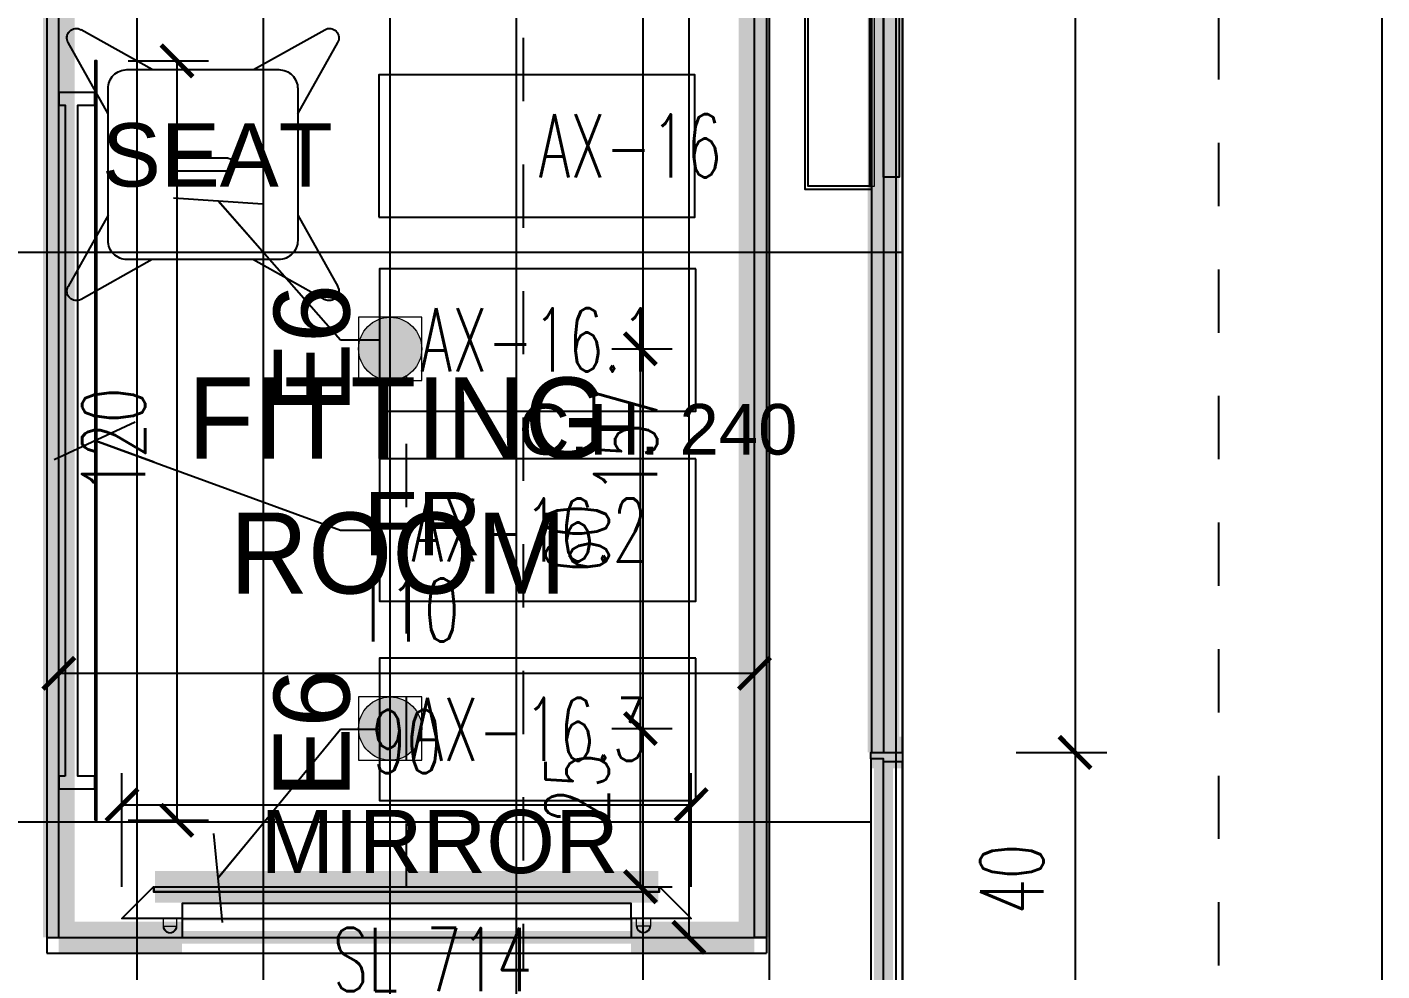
# Model space of a CAD drawing. Extents: x 214 to 401, y 14 to 126.
# Drawn here: x 317.885 to 320.027, y 83.386 to 84.877 of the extents above; entities that cross this region are included whole.
import ezdxf

# ---------------------------------------------------------------- set-up
doc = ezdxf.new("R2010")
doc.units = 0
doc.header["$LTSCALE"] = 0.25
doc.header["$MEASUREMENT"] = 0
for name, pattern in [('CONTINOUS', [0]), ('DASHDOT2', [0.5, 0.25, -0.125, 0, -0.125]), ('DOT2', [0.125, 0, -0.125]), ('PHANTOM2', [1.25, 0.625, -0.125, 0.125, -0.125, 0.125, -0.125]), ('TRATTEGGIATA', [0.75, 0.5, -0.25])]:
    doc.linetypes.add(name, pattern=pattern)
doc.layers.get('0').update_dxf_attribs({"linetype": 'CONTINUOUS'})
doc.layers.get('DEFPOINTS').update_dxf_attribs({"linetype": 'CONTINUOUS'})
for name, color, linetype in [('ax-arredo piani', 2, 'CONTINUOUS'), ('ax-arredo piani rossi', 1, 'CONTINUOUS'), ('ax-arredo sez', 6, 'CONTINUOUS'), ('AX-QUOTE', 2, 'CONTINUOUS'), ('AXlogo', 6, 'CONTINUOUS'), ('floor-tiles', 11, 'CONTINUOUS'), ('MERCHANDISING', 11, 'CONTINUOUS'), ('Pareti02', 3, 'CONTINUOUS'), ('RIFERIMENTI', 11, 'CONTINUOUS'), ('sezioni 02', 3, 'CONTINUOUS'), ('TESTI', 3, 'CONTINUOUS'), ('Urban', 6, 'CONTINUOUS')]:
    doc.layers.add(name, color=color, linetype=linetype)
for name, color, linetype, lineweight, true_color in [('Col-ALU-pia', 7, 'CONTINUOUS', 40, 0x8080fe), ('col-ALUrigatino-pia', 7, 'TRATTEGGIATA', 40, 0x8080fe), ('Col-mirror-pia', 7, 'CONTINUOUS', 40, 0x8ae2ff), ('Col-rosso-pia', 7, 'CONTINUOUS', 40, 0xb24e1f), ('LD_base', 7, 'CONTINUOUS', 5, 0x646464), ('LD_light', 7, 'CONTINUOUS', 5, 0xf00000)]:
    doc.layers.add(name, color=color, linetype=linetype, lineweight=lineweight, true_color=true_color)
for name, color, linetype, true_color in [('Col-neutro-pia', 7, 'TRATTEGGIATA', 0xb24e1f), ('Col-urban-pia', 7, 'CONTINOUS', 0x878787), ('LD_axis', 7, 'DASHDOT2', 0x962eff), ('Sections', 92, 'CONTINUOUS', 0x00bd00)]:
    doc.layers.add(name, color=color, linetype=linetype, true_color=true_color)
doc.layers.add('LD_quote', color=255, linetype='CONTINUOUS', lineweight=9)
doc.layers.add('LD_text', color=255, linetype='CONTINUOUS', lineweight=9)
doc.layers.add('quadro modello', color=7, linetype='CONTINUOUS', true_color=0xff531a, plot=False)
doc.layers.add('R-BORDER', color=7, linetype='PHANTOM2', true_color=0xdb0000, plot=False)
doc.styles.add('cart-inver', font='Arial.ttf')
doc.styles.add('HZDX', font='')
doc.styles.add('SIMPLEX', font='SIMPLEX.SHX', dxfattribs={"width": 0.65})
doc.styles.get("Standard").update_dxf_attribs({"font": 'Arial.ttf'})
doc.styles.get('HZDX').set_extended_font_data('DicotMedium')
doc.dimstyles.new('METRI', dxfattribs={"dimtxt": 0.2, "dimasz": 0.1, "dimexe": 0.1, "dimexo": 0.0625, "dimgap": 0.09, "dimtad": 1, "dimzin": 0, "dimdsep": 46, "dimtxsty": 'SIMPLEX', "dimblk": 'LINEET2S', "dimcen": 0.09, "dimdle": 0.1, "dimclrt": 3, "dimadec": 0, "dimazin": 0, "dimtfac": 1, "dimtix": 1, "dimtmove": 2, "dimatfit": 3, "dimldrblk": 'LINEET2S', "dimfxl": 1, "dimtolj": 1, "dimarcsym": 0})

# ---------------------------------------------------------------- blocks, each defined once
blk = doc.blocks.new('stool')
at = {"layer": 'ax-arredo piani'}
blk.add_lwpolyline([(-0.1203, -0.1493), (0.1197, -0.1493, 0.414214), (0.1497, -0.1193), (0.1497, 0.1207, 0.414214), (0.1197, 0.1507), (-0.1203, 0.1507, 0.414214), (-0.1503, 0.1207), (-0.1503, -0.1193, 0.414214)], format="xyb", close=True, dxfattribs=at)
at = {"layer": 'ax-arredo piani rossi'}
for p, q in [((-0.1503, 0.0807), (-0.2134, 0.1933)), ((-0.0803, 0.1507), (-0.193, 0.2138)), ((0.0797, 0.1507), (0.1924, 0.2138)), ((0.1497, 0.0807), (0.2128, 0.1933)), ((-0.0403, 0.0107), (0.0397, 0.0107)), ((0.0397, -0.0093), (-0.0403, -0.0093)), ((-0.1503, -0.0793), (-0.2134, -0.192)), ((0.1497, -0.0793), (0.2128, -0.192)), ((-0.0803, -0.1493), (-0.193, -0.2124)), ((0.0797, -0.1493), (0.1924, -0.2124))]:
    blk.add_line(p, q, dxfattribs=at)
for centre, radius, start, end in [((-0.2003, 0.2007), 0.015, 60.7543, 209.2457), ((0.1997, 0.2007), 0.015, 330.7543, 119.2457), ((-0.0403, 0.0007), 0.01, 90, 270), ((0.0397, 0.0007), 0.01, 270, 90), ((-0.2003, -0.1993), 0.015, 150.7543, 299.2457), ((0.1997, -0.1993), 0.015, 240.7543, 29.2457)]:
    blk.add_arc(centre, radius, start, end, dxfattribs=at)
blk = doc.blocks.new('_ArchTick')
at = {"color": 0, "linetype": 'ByBlock', "const_width": 0.15}
blk.add_lwpolyline([(-0.5, -0.5), (0.5, 0.5)], dxfattribs=at)
blk = doc.blocks.new('*D263')
at = {"layer": 'AX-QUOTE', "color": 0, "lineweight": -2, "transparency": 16777216}
for p, q in [((319.4482, 88.1103), (319.5916, 88.1103)), ((319.5416, 88.1103), (319.5416, 83.7309)), ((319.4482, 83.7309), (319.5916, 83.7309))]:
    blk.add_line(p, q, dxfattribs=at)
at = {"layer": 'DEFPOINTS', "color": 0, "transparency": 16777216}
for p in [(319.3982, 88.1103), (319.3982, 83.7309), (319.5416, 83.7309)]:
    blk.add_point(p, dxfattribs=at)
at = {"layer": 'AX-QUOTE', "color": 0, "lineweight": -2, "transparency": 16777216, "xscale": 0.05, "yscale": 0.05, "zscale": 0.05}
for p, rotation in [((319.5416, 88.1103), 90), ((319.5416, 83.7309), 270)]:
    blk.add_blockref('_ArchTick', p, dxfattribs=dict(at, rotation=rotation))
at = {"layer": 'AX-QUOTE', "color": 3, "transparency": 16777216, "insert": (319.6514, 85.9206), "char_height": 0.1, "attachment_point": 5, "rotation": 90, "style": 'SIMPLEX'}
blk.add_mtext('\\A1;438', dxfattribs=at)
blk = doc.blocks.new('*D264')
at = {"layer": 'AX-QUOTE', "color": 0, "lineweight": -2, "transparency": 16777216}
for p, q in [((319.4482, 83.7309), (319.5916, 83.7309)), ((319.5416, 83.7309), (319.5416, 83.3309)), ((319.4482, 83.3309), (319.5916, 83.3309))]:
    blk.add_line(p, q, dxfattribs=at)
at = {"layer": 'DEFPOINTS', "color": 0, "transparency": 16777216}
for p in [(319.3982, 83.7309), (319.3982, 83.3309), (319.5416, 83.3309)]:
    blk.add_point(p, dxfattribs=at)
at = {"layer": 'AX-QUOTE', "color": 0, "lineweight": -2, "transparency": 16777216, "xscale": 0.05, "yscale": 0.05, "zscale": 0.05}
for p, rotation in [((319.5416, 83.7309), 90), ((319.5416, 83.3309), 270)]:
    blk.add_blockref('_ArchTick', p, dxfattribs=dict(at, rotation=rotation))
at = {"layer": 'AX-QUOTE', "color": 3, "transparency": 16777216, "insert": (319.4416, 83.5309), "char_height": 0.1, "attachment_point": 5, "rotation": 90, "style": 'SIMPLEX'}
blk.add_mtext('\\A1;40', dxfattribs=at)
blk = doc.blocks.new('*D317')
at = {"layer": 'AX-QUOTE', "color": 0, "lineweight": -2, "transparency": 16777216}
for p, q in [((318.7449, 85.0087), (318.9809, 85.0087)), ((318.9309, 85.0087), (318.9309, 83.4387)), ((318.7449, 83.4387), (318.9809, 83.4387))]:
    blk.add_line(p, q, dxfattribs=at)
at = {"layer": 'DEFPOINTS', "color": 0, "transparency": 16777216}
for p in [(318.6949, 85.0087), (318.6949, 83.4387), (318.9309, 83.4387)]:
    blk.add_point(p, dxfattribs=at)
at = {"layer": 'AX-QUOTE', "color": 0, "lineweight": -2, "transparency": 16777216, "xscale": 0.05, "yscale": 0.05, "zscale": 0.05}
for p, rotation in [((318.9309, 85.0087), 90), ((318.9309, 83.4387), 270)]:
    blk.add_blockref('_ArchTick', p, dxfattribs=dict(at, rotation=rotation))
at = {"layer": 'AX-QUOTE', "color": 3, "transparency": 16777216, "insert": (318.8309, 84.2237), "char_height": 0.1, "attachment_point": 5, "rotation": 90, "style": 'SIMPLEX'}
blk.add_mtext('\\A1;157', dxfattribs=at)
blk = doc.blocks.new('*D318')
at = {"layer": 'AX-QUOTE', "color": 0, "lineweight": -2, "transparency": 16777216}
for p, q in [((317.9347, 83.6515), (317.9347, 83.906)), ((319.0347, 83.6515), (319.0347, 83.906)), ((317.9347, 83.856), (319.0347, 83.856))]:
    blk.add_line(p, q, dxfattribs=at)
at = {"layer": 'DEFPOINTS', "color": 0, "transparency": 16777216}
for p in [(319.0347, 83.856), (317.9347, 83.6015), (319.0347, 83.6015)]:
    blk.add_point(p, dxfattribs=at)
at = {"layer": 'AX-QUOTE', "color": 0, "lineweight": -2, "transparency": 16777216, "xscale": 0.05, "yscale": 0.05, "zscale": 0.05, "rotation": 180}
blk.add_blockref('_ArchTick', (317.9347, 83.856), dxfattribs=at)
at = {"layer": 'AX-QUOTE', "color": 0, "lineweight": -2, "transparency": 16777216, "xscale": 0.05, "yscale": 0.05, "zscale": 0.05}
blk.add_blockref('_ArchTick', (319.0347, 83.856), dxfattribs=at)
at = {"layer": 'AX-QUOTE', "color": 3, "transparency": 16777216, "insert": (318.4847, 83.956), "char_height": 0.1, "attachment_point": 5, "style": 'SIMPLEX'}
blk.add_mtext('\\A1;110', dxfattribs=at)
blk = doc.blocks.new('*D328')
at = {"layer": 'AX-QUOTE', "color": 0, "lineweight": -2, "transparency": 16777216}
for p, q in [((318.0447, 84.8237), (318.1715, 84.8237)), ((318.1215, 84.8237), (318.1215, 83.6237)), ((318.0447, 83.6237), (318.1715, 83.6237))]:
    blk.add_line(p, q, dxfattribs=at)
at = {"layer": 'DEFPOINTS', "color": 0, "transparency": 16777216}
for p in [(317.9947, 84.8237), (317.9947, 83.6237), (318.1215, 83.6237)]:
    blk.add_point(p, dxfattribs=at)
at = {"layer": 'AX-QUOTE', "color": 0, "lineweight": -2, "transparency": 16777216, "xscale": 0.05, "yscale": 0.05, "zscale": 0.05}
for p, rotation in [((318.1215, 84.8237), 90), ((318.1215, 83.6237), 270)]:
    blk.add_blockref('_ArchTick', p, dxfattribs=dict(at, rotation=rotation))
at = {"layer": 'AX-QUOTE', "color": 3, "transparency": 16777216, "insert": (318.0215, 84.2237), "char_height": 0.1, "attachment_point": 5, "rotation": 90, "style": 'SIMPLEX'}
blk.add_mtext('\\A1;120', dxfattribs=at)
blk = doc.blocks.new('*D329')
at = {"layer": 'AX-QUOTE', "color": 0, "lineweight": -2, "transparency": 16777216}
for p, q in [((318.0347, 83.5187), (318.0347, 83.6983)), ((318.9347, 83.5187), (318.9347, 83.6983)), ((318.0347, 83.6483), (318.9347, 83.6483))]:
    blk.add_line(p, q, dxfattribs=at)
at = {"layer": 'DEFPOINTS', "color": 0, "transparency": 16777216}
for p in [(318.9347, 83.6483), (318.0347, 83.4687), (318.9347, 83.4687)]:
    blk.add_point(p, dxfattribs=at)
at = {"layer": 'AX-QUOTE', "color": 0, "lineweight": -2, "transparency": 16777216, "xscale": 0.05, "yscale": 0.05, "zscale": 0.05, "rotation": 180}
blk.add_blockref('_ArchTick', (318.0347, 83.6483), dxfattribs=at)
at = {"layer": 'AX-QUOTE', "color": 0, "lineweight": -2, "transparency": 16777216, "xscale": 0.05, "yscale": 0.05, "zscale": 0.05}
blk.add_blockref('_ArchTick', (318.9347, 83.6483), dxfattribs=at)
at = {"layer": 'AX-QUOTE', "color": 3, "transparency": 16777216, "insert": (318.4847, 83.7483), "char_height": 0.1, "attachment_point": 5, "style": 'SIMPLEX'}
blk.add_mtext('\\A1;90', dxfattribs=at)
blk = doc.blocks.new('sp')
at = {"layer": 'LD_light'}
h = blk.add_hatch(color=256, dxfattribs=at)
h.dxf.hatch_style = 1
h.paths.add_polyline_path([(-6562.86, 2775.33, 1), (-6552.86, 2775.33, 1)])
blk.add_lwpolyline([(-6562.86, 2770.33), (-6552.86, 2770.33), (-6552.86, 2780.33), (-6562.86, 2780.33)], close=True, dxfattribs=at)
blk.add_circle((-6557.86, 2775.33), 5, dxfattribs=at)
blk = doc.blocks.new('*D381')
at = {"layer": 'DEFPOINTS', "color": 0, "transparency": 16777216}
for p in [(318.7804, 83.7687, 0), (318.8544, 83.7687), (318.7804, 83.5187, 0)]:
    blk.add_point(p, dxfattribs=at)
at = {"layer": 'LD_quote', "color": 0, "lineweight": -2, "transparency": 16777216}
for p, q in [((318.8304, 83.7687), (318.9044, 83.7687)), ((318.8544, 83.5187), (318.8544, 83.7687)), ((318.8304, 83.5187), (318.9044, 83.5187))]:
    blk.add_line(p, q, dxfattribs=at)
at = {"layer": 'LD_quote', "color": 0, "lineweight": -2, "transparency": 16777216, "xscale": 0.05, "yscale": 0.05, "zscale": 0.05}
for p, rotation in [((318.8544, 83.7687), 90), ((318.8544, 83.5187), 270)]:
    blk.add_blockref('_ArchTick', p, dxfattribs=dict(at, rotation=rotation))
at = {"layer": 'LD_quote', "color": 3, "transparency": 16777216, "insert": (318.7544, 83.6745), "char_height": 0.1, "attachment_point": 5, "rotation": 90, "style": 'SIMPLEX'}
blk.add_mtext('\\A1;{\\C256;25}', dxfattribs=at)
blk = doc.blocks.new('LINEET2S')
at = {"color": 5}
blk.add_line((0.5, 0.5), (-0.5, -0.5), dxfattribs=at)
blk.add_line((-1, 0), (0, 0))
blk = doc.blocks.new('*D382')
at = {"layer": 'DEFPOINTS', "color": 0, "transparency": 16777216}
for p in [(318.7592, 84.3687), (318.8544, 84.3687), (318.7592, 83.7687)]:
    blk.add_point(p, dxfattribs=at)
at = {"layer": 'LD_quote', "color": 0, "lineweight": -2, "transparency": 16777216}
for p, q in [((318.8092, 84.3687), (318.9044, 84.3687)), ((318.8544, 83.7687), (318.8544, 84.3687)), ((318.8092, 83.7687), (318.9044, 83.7687))]:
    blk.add_line(p, q, dxfattribs=at)
at = {"layer": 'LD_quote', "color": 0, "lineweight": -2, "transparency": 16777216, "xscale": 0.05, "yscale": 0.05, "zscale": 0.05}
for p, rotation in [((318.8544, 84.3687), 90), ((318.8544, 83.7687), 270)]:
    blk.add_blockref('_ArchTick', p, dxfattribs=dict(at, rotation=rotation))
at = {"layer": 'LD_quote', "color": 3, "transparency": 16777216, "insert": (318.7544, 84.0687), "char_height": 0.1, "attachment_point": 5, "rotation": 90, "style": 'SIMPLEX'}
blk.add_mtext('\\A1;60', dxfattribs=at)
blk = doc.blocks.new('ioo')
at = {"layer": 'LD_light', "elevation": 0}
blk.add_lwpolyline([(-3044.5, 2505.5), (-3066.5, 2505.5), (-3066.5, 2493.5), (-3044.5, 2493.5)], close=True, dxfattribs=at)
at = {"layer": 'LD_light', "ltscale": 0.1}
for radius in [11, 10]:
    blk.add_arc((-3055.5, 2505.5, 0), radius, 359.7956, 180.2044, dxfattribs=at)
blk = doc.blocks.new('DALIAN ASOM LIGHT')
at = {"layer": 'LD_base'}
for p, q in [((5.9132, 15.8398), (5.9132, 11.4904)), ((5.8942, 15.8208), (5.8942, 11.4904)), ((4.7572, 12.5694), (4.6445, 12.6324)), ((4.9172, 12.5694), (5.0298, 12.6324)), ((4.6872, 12.4994), (4.6241, 12.612)), ((4.9872, 12.4994), (5.0503, 12.612)), ((4.8772, 12.4294), (4.7972, 12.4294)), ((4.7972, 12.4094), (4.8772, 12.4094)), ((4.6872, 12.3394), (4.6241, 12.2267)), ((4.9872, 12.3394), (5.0503, 12.2267)), ((4.7572, 12.2694), (4.6445, 12.2063)), ((4.9172, 12.2694), (5.0298, 12.2063)), ((5.9432, 11.1044), (5.9432, 11.4764)), ((4.8042, 11.2282), (5.5142, 11.2282)), ((4.8042, 11.2282), (4.8042, 11.1982)), ((5.5142, 11.2282), (5.5142, 11.1982)), ((4.5902, 11.1982), (5.7282, 11.1982)), ((4.5902, 11.1982), (4.5902, 11.1732)), ((5.7282, 11.1982), (5.7282, 11.1732)), ((4.5902, 11.1732), (5.7282, 11.1732))]:
    blk.add_line(p, q, dxfattribs=at)
for points in [[(5.9432, 11.4904), (5.9432, 15.8698)], [(5.8932, 11.4804), (5.8932, 11.4904), (5.9432, 11.4904), (5.9432, 11.4754), (5.9132, 11.4754), (5.9132, 11.4804), (5.8932, 11.4804)], [(5.5592, 11.2782), (5.6092, 11.2282), (5.5142, 11.2282), (5.5142, 11.2516), (4.8042, 11.2516), (4.8042, 11.2282), (4.7092, 11.2282), (4.7592, 11.2782), (4.7592, 11.2702), (5.5592, 11.2702), (5.5592, 11.2782)]]:
    blk.add_lwpolyline(points, dxfattribs=at)
at = {"layer": 'LD_base', "elevation": 0}
for points in [[(5.8942, 12.3801), (5.7892, 12.3801), (5.7892, 14.9473), (5.8942, 14.9473)], [(5.8942, 12.3851), (5.7942, 12.3851), (5.7942, 14.9423), (5.8942, 14.9423)]]:
    blk.add_lwpolyline(points, dxfattribs=at)
blk.add_lwpolyline([(5.8912, 14.9423), (5.8912, 12.3851), (5.8942, 12.3851), (5.8942, 14.9423)], close=True, dxfattribs=at)
at = {"layer": 'LD_base'}
for points in [[(5.9382, 14.9308), (5.9382, 12.3993), (5.9132, 12.3993), (5.9132, 14.9308)], [(4.5902, 11.1982), (4.6092, 11.1982), (4.6092, 12.7682), (4.5902, 12.7682)], [(5.7282, 11.1982), (5.7092, 11.1982), (5.7092, 12.7872), (5.7282, 12.7872)], [(4.6662, 11.3832), (4.6692, 11.3832), (4.6692, 12.5832), (4.6662, 12.5832)], [(4.6192, 11.4532), (4.6092, 11.4532), (4.6092, 11.4332), (4.6662, 11.4332), (4.6662, 11.4532), (4.6392, 11.4532), (4.6392, 12.5132), (4.6662, 12.5132), (4.6662, 12.5332), (4.6092, 12.5332), (4.6092, 12.5132), (4.6192, 12.5132)], [(5.9132, 11.1004), (5.9132, 11.4804), (5.8932, 11.4804), (5.8932, 11.1004)], [(5.5582, 11.2772), (5.5582, 11.2712), (5.5572, 11.2702), (4.7612, 11.2702), (4.7602, 11.2712), (4.7602, 11.2772), (4.7612, 11.2782), (5.5572, 11.2782)]]:
    blk.add_lwpolyline(points, close=True, dxfattribs=at)
blk.add_lwpolyline([(4.7172, 12.5694), (4.9572, 12.5694, -0.414214), (4.9872, 12.5394), (4.9872, 12.2994, -0.414214), (4.9572, 12.2694), (4.7172, 12.2694, -0.414214), (4.6872, 12.2994), (4.6872, 12.5394, -0.414214)], format="xyb", close=True, dxfattribs=at)
for centre, radius, start, end in [((4.6372, 12.6194), 0.015, 60.7543, 209.2457), ((5.0372, 12.6194), 0.015, 330.7543, 119.2457), ((4.7972, 12.4194), 0.01, 90, 270), ((4.8772, 12.4194), 0.01, 270, 90), ((4.6372, 12.2194), 0.015, 150.7543, 299.2457), ((5.0372, 12.2194), 0.015, 240.7543, 29.2457)]:
    blk.add_arc(centre, radius, start, end, dxfattribs=at)

msp = doc.modelspace()

# ---------------------------------------------------------------- hatches: boundary and pattern name
at = {"layer": 'LD_light', "linetype": 'Continuous'}
h = msp.add_hatch(color=256, dxfattribs=at)
h.dxf.hatch_style = 1
h.paths.add_polyline_path([(318.1283, 83.46993), (318.12829, 83.46493), (318.84206, 83.46493), (318.84206, 83.46993)])

# ---------------------------------------------------------------- linework, layer by layer
at = {"layer": 'ax-arredo piani'}
for points in [[(317.99165, 83.62368), (317.99465, 83.62368), (317.99465, 84.82368), (317.99165, 84.82368)], [(317.94465, 83.69368), (317.93465, 83.69368), (317.93465, 83.67368), (317.99165, 83.67368), (317.99165, 83.69368), (317.96465, 83.69368), (317.96465, 84.75368), (317.99165, 84.75368), (317.99165, 84.77368), (317.93465, 84.77368), (317.93465, 84.75368), (317.94465, 84.75368)]]:
    msp.add_lwpolyline(points, close=True, dxfattribs=at)
at = {"layer": 'ax-arredo piani rossi'}
msp.add_line((319.26865, 83.34488), (319.26865, 83.71688), dxfattribs=at)
msp.add_lwpolyline([(319.26865, 83.73088), (319.26865, 88.11028)], dxfattribs=at)
at = {"layer": 'ax-arredo sez'}
for p, q in [((318.12965, 83.46868), (318.83965, 83.46868)), ((318.12965, 83.46868), (318.12965, 83.43868)), ((318.83965, 83.46868), (318.83965, 83.43868))]:
    msp.add_line(p, q, dxfattribs=at)
at = {"layer": 'ax-arredo sez', "elevation": 0}
for points in [[(319.21965, 84.62064), (319.11465, 84.62064), (319.11465, 87.18785), (319.21965, 87.18785)], [(319.21965, 84.62564), (319.11965, 84.62564), (319.11965, 87.18285), (319.21965, 87.18285)]]:
    msp.add_lwpolyline(points, dxfattribs=at)
at = {"layer": 'ax-arredo sez'}
msp.add_lwpolyline([(318.88465, 83.51868), (318.93465, 83.46868), (318.83965, 83.46868), (318.83965, 83.49211), (318.12965, 83.49211), (318.12965, 83.46868), (318.03465, 83.46868), (318.08465, 83.51868), (318.08465, 83.51068), (318.88465, 83.51068), (318.88465, 83.51868)], dxfattribs=at)
msp.add_lwpolyline([(318.88365, 83.51768), (318.88365, 83.51168), (318.88265, 83.51068), (318.08665, 83.51068), (318.08565, 83.51168), (318.08565, 83.51768), (318.08665, 83.51868), (318.88265, 83.51868)], close=True, dxfattribs=at)
at = {"layer": 'AXlogo', "color": 1}
msp.add_lwpolyline([(319.26365, 87.17134), (319.26365, 84.63982), (319.23865, 84.63982), (319.23865, 87.17134)], close=True, dxfattribs=at)
at = {"layer": 'Col-ALU-pia', "const_width": 0.05}
msp.add_lwpolyline([(319.26865, 83.73088), (319.21965, 83.73088)], dxfattribs=at)
at = {"layer": 'col-ALUrigatino-pia', "const_width": 0.03}
msp.add_lwpolyline([(319.23865, 83.72088), (319.23865, 83.34088)], dxfattribs=at)
at = {"layer": 'Col-mirror-pia', "const_width": 0.05}
msp.add_lwpolyline([(318.08665, 83.51868), (318.88265, 83.51868)], dxfattribs=at)
at = {"layer": 'Col-neutro-pia', "const_width": 0.02}
msp.add_lwpolyline([(318.12965, 83.43868), (318.83965, 83.43868)], dxfattribs=at)
at = {"layer": 'Col-rosso-pia', "const_width": 0.05}
for points in [[(317.93465, 83.43868), (318.12965, 83.43868)], [(318.83965, 83.43868), (319.03465, 83.43868)]]:
    msp.add_lwpolyline(points, dxfattribs=at)
at = {"layer": 'Col-urban-pia', "const_width": 0.05}
for points in [[(319.23865, 83.73089), (319.23865, 85.29305)], [(317.93465, 83.43868), (317.93465, 85.00868), (318.22865, 85.00868)], [(319.03465, 85.00568), (319.03465, 83.43868)]]:
    msp.add_lwpolyline(points, dxfattribs=at)
at = {"layer": 'floor-tiles'}
for p, q in [((318.05865, 77.32088), (318.05865, 88.12088)), ((318.25865, 77.32088), (318.25865, 88.12088)), ((318.45865, 77.38855), (318.45865, 88.12088)), ((318.65865, 77.58913), (318.65865, 88.12088)), ((318.85865, 77.7897), (318.85865, 88.12088)), ((319.05865, 77.99028), (319.05865, 88.12088)), ((319.25865, 83.33088), (319.25865, 88.12088)), ((319.26865, 84.52088), (307.01865, 84.52088)), ((319.21865, 83.62088), (307.01865, 83.62088))]:
    msp.add_line(p, q, dxfattribs=at)
msp.add_lwpolyline([(312.65865, 88.12088), (312.65865, 88.07088), (314.47865, 88.07088), (314.47866, 88.12088), (319.25805, 88.12088), (319.26865, 88.11028), (319.26865, 83.33088)], dxfattribs=at)
at = {"layer": 'LD_axis'}
msp.add_line((318.48465, 83.51868), (318.48465, 84.32668), dxfattribs=at)
at = {"layer": 'LD_light'}
msp.add_lwpolyline([(319.21965, 85.93364), (319.21965, 84.62564), (319.22465, 84.62564), (319.22465, 85.93364)], close=True, dxfattribs=at)
at = {"layer": 'Pareti02'}
for p, q in [((317.91565, 83.43868), (319.05365, 83.43868)), ((317.91565, 83.43868), (317.91565, 83.41368)), ((319.05365, 83.43868), (319.05365, 83.41368)), ((317.91565, 83.41368), (319.05365, 83.41368))]:
    msp.add_line(p, q, dxfattribs=at)
at = {"layer": 'quadro modello'}
msp.add_lwpolyline([(305.85095, 89.94409), (320.02666, 89.94409), (320.02666, 71.56662), (305.85095, 71.56662)], close=True, dxfattribs=at)
at = {"layer": 'R-BORDER'}
msp.add_lwpolyline([(306.96865, 74.42065), (306.96865, 88.12088), (319.26865, 88.12088), (319.26865, 78.20088), (313.32541, 72.24052, 0.0711546), (306.96865, 74.42065, 0.9122584)], format="xyb", dxfattribs=at)
at = {"layer": 'RIFERIMENTI'}
for points in [[(318.44059, 84.57681), (318.94059, 84.57681), (318.94059, 84.80181), (318.44059, 84.80181)], [(318.94191, 84.49533), (318.44191, 84.49533), (318.44191, 84.27033), (318.94191, 84.27033)], [(318.94191, 84.1949), (318.44191, 84.1949), (318.44191, 83.9699), (318.94191, 83.9699)], [(318.94191, 83.87997), (318.44191, 83.87997), (318.44191, 83.65497), (318.94191, 83.65497)]]:
    msp.add_lwpolyline(points, close=True, dxfattribs=at)
at = {"layer": 'Sections', "linetype": 'DOT2'}
for points in [[(313.81802, 72.02642), (319.76865, 77.9942), (319.76865, 88.12088)], [(318.66881, 88.06004), (318.66881, 83.38569), (318.66881, 83.38569)]]:
    msp.add_lwpolyline(points, dxfattribs=at)
at = {"layer": 'sezioni 02'}
msp.add_lwpolyline([(319.21865, 83.72088), (319.21865, 83.73088), (319.26865, 83.73088), (319.26865, 83.71588), (319.23865, 83.71588), (319.23865, 83.72088), (319.21865, 83.72088)], dxfattribs=at)
msp.add_lwpolyline([(319.23865, 83.34088), (319.23865, 83.72088), (319.21865, 83.72088), (319.21865, 83.34088)], close=True, dxfattribs=at)
at = {"layer": 'Urban'}
for p, q in [((319.23865, 88.08028), (319.23865, 83.73089)), ((319.21965, 88.06128), (319.21965, 83.73089))]:
    msp.add_line(p, q, dxfattribs=at)
at = {"layer": 'Urban', "elevation": 0}
msp.add_lwpolyline([(319.21665, 87.18285), (319.21665, 84.62564), (319.21965, 84.62564), (319.21965, 87.18285)], close=True, dxfattribs=at)
at = {"layer": 'Urban'}
for points in [[(319.05365, 83.43868), (319.03465, 83.43868), (319.03465, 85.02768), (319.05365, 85.02768)], [(317.91565, 83.43868), (317.93465, 83.43868), (317.93465, 85.00868), (317.91565, 85.00868)]]:
    msp.add_lwpolyline(points, close=True, dxfattribs=at)

# ---------------------------------------------------------------- block references
at = {"layer": 'ax-arredo piani', "xscale": -1, "rotation": 180}
msp.add_blockref('stool', (318.16288, 84.66055), dxfattribs=at)
at = {"layer": 'LD_base'}
msp.add_blockref('DALIAN ASOM LIGHT', (313.32541, 72.24052), dxfattribs=at)
at = {"layer": 'LD_light'}
for name, p, xscale, yscale, zscale, rotation in [('sp', (346.21199, 149.94728), 0.01, 0.01, 0.01, 90), ('sp', (346.21199, 149.34728), 0.01, 0.01, 0.01, 90), ('ioo', (315.05508, 85.96216, 0), 0.001, 0.001, 0.001, 179.9999966282707), ('ioo', (321.91463, 85.96216, 0), -0.001, 0.001, 0.001, 179.9999966282707)]:
    msp.add_blockref(name, p, dxfattribs=dict(at, xscale=xscale, yscale=yscale, zscale=zscale, rotation=rotation))

# ---------------------------------------------------------------- texts
at = {"layer": 'LD_light', "lineweight": 30, "insert": (318.68281, 83.40364, 0), "char_height": 0.1, "width": 1.249546, "attachment_point": 6, "rotation": 0, "style": 'SIMPLEX'}
msp.add_mtext('SL 714', dxfattribs=at)
at = {"layer": 'LD_text', "char_height": 0.12, "attachment_point": 3, "rotation": 90}
for insert in [(318.27458, 84.47123, 0), (318.27458, 83.86358, 0)]:
    msp.add_mtext_dynamic_manual_height_columns('E6', width=0.3836567, gutter_width=17.5, heights=[0], dxfattribs=dict(at, insert=insert))
at = {"layer": 'MERCHANDISING', "insert": (318.47155, 84.3234), "char_height": 0.128, "width": 2.328512, "attachment_point": 2, "style": 'HZDX'}
msp.add_mtext('FITTING\\PROOM', dxfattribs=at)
at = {"layer": 'RIFERIMENTI', "char_height": 0.1, "width": 0.5824454, "style": 'SIMPLEX'}
for s, insert, attachment_point in [('AX-16', (318.98311, 84.7393), 3), ('\\pi0.10706;AX-16.1', (318.39938, 84.33283), 7), ('\\pi0.093127;AX-16.2', (318.39938, 84.13239), 1), ('\\pi0.093127;AX-16.3', (318.39938, 83.81746), 1)]:
    msp.add_mtext(s, dxfattribs=dict(at, insert=insert, attachment_point=attachment_point))
at = {"layer": 'TESTI', "style": 'cart-inver'}
for s, insert, char_height, width, attachment_point in [('SEAT', (318.00299, 84.62377), 0.1, 1.1075076, 7), ('C.H. 240', (319.10261, 84.20044), 0.08, 1.1575076, 9), ('FR', (318.41686, 84.04233), 0.1, 1.1575076, 7), ('MIRROR', (318.25371, 83.53879), 0.1, 1.1575076, 7)]:
    msp.add_mtext(s, dxfattribs=dict(at, insert=insert, char_height=char_height, width=width, attachment_point=attachment_point))

# ---------------------------------------------------------------- dimensions: what is measured, and where the dimension line sits
at = {"layer": 'AX-QUOTE'}
dim = msp.add_linear_dim(base=(319.5416, 83.73088), p1=(319.39825, 88.11028), p2=(319.39825, 83.73088), angle=270, dimstyle='METRI', override={"dimtxt": 0.1, "dimasz": 0.05, "dimexe": 0.05, "dimexo": 0.05, "dimgap": 0.05, "dimdec": 0, "dimlfac": 100, "dimzin": 8, "dimblk": 'ArchTick', "dimdle": 0}, dxfattribs=at)
dim.commit()
dim.dimension.update_dxf_attribs({"geometry": '*D263', "text_midpoint": (319.65138, 85.92058), "dimtype": 161})
for base, p1, p2, picture, middle in [((318.93094, 83.43868), (318.69488, 85.00868), (318.69488, 83.43868), '*D317', (318.83094, 84.22368)), ((318.12152, 83.62368), (317.99465, 84.82368), (317.99465, 83.62368), '*D328', (318.02152, 84.22368)), ((319.5416, 83.33088), (319.39825, 83.73088), (319.39825, 83.33088), '*D264', (319.4416, 83.53088))]:
    dim = msp.add_linear_dim(base=base, p1=p1, p2=p2, angle=90, dimstyle='METRI', override={"dimtxt": 0.1, "dimasz": 0.05, "dimexe": 0.05, "dimexo": 0.05, "dimgap": 0.05, "dimlfac": 100, "dimzin": 8, "dimblk": 'ArchTick', "dimdle": 0}, dxfattribs=at)
    dim.commit()
    dim.dimension.update_dxf_attribs({"geometry": picture, "text_midpoint": middle})
for base, p1, p2, picture, middle in [((319.03465, 83.85599), (317.93465, 83.60154), (319.03465, 83.60154), '*D318', (318.48465, 83.95599)), ((318.93465, 83.64834), (318.03465, 83.46868), (318.93465, 83.46868), '*D329', (318.48465, 83.74834))]:
    dim = msp.add_linear_dim(base=base, p1=p1, p2=p2, dimstyle='METRI', override={"dimtxt": 0.1, "dimasz": 0.05, "dimexe": 0.05, "dimexo": 0.05, "dimgap": 0.05, "dimlfac": 100, "dimzin": 8, "dimblk": 'ArchTick', "dimdle": 0}, dxfattribs=at)
    dim.commit()
    dim.dimension.update_dxf_attribs({"geometry": picture, "text_midpoint": middle})
at = {"layer": 'LD_quote'}
dim = msp.add_linear_dim(base=(318.85438, 84.36868), p1=(318.75917, 83.76868), p2=(318.75917, 84.36868), angle=90, dimstyle='METRI', override={"dimtxt": 0.1, "dimasz": 0.05, "dimexe": 0.05, "dimexo": 0.05, "dimgap": 0.05, "dimlfac": 100, "dimzin": 8, "dimblk": 'ArchTick', "dimblk1": 'ArchTick', "dimblk2": 'LINEET2S', "dimdle": 0}, dxfattribs=at)
dim.commit()
dim.dimension.update_dxf_attribs({"geometry": '*D382', "text_midpoint": (318.75438, 84.06868)})
dim = msp.add_linear_dim(base=(318.85438, 83.76868), p1=(318.78036, 83.51868, 0), p2=(318.78036, 83.76868, 0), angle=90, text='{\\C256;<>}', dimstyle='METRI', override={"dimtxt": 0.1, "dimasz": 0.05, "dimexe": 0.05, "dimexo": 0.05, "dimgap": 0.05, "dimlfac": 100, "dimzin": 8, "dimblk": 'ArchTick', "dimblk1": 'ArchTick', "dimblk2": 'LINEET2S', "dimdle": 0}, dxfattribs=at)
dim.commit()
dim.dimension.update_dxf_attribs({"geometry": '*D381', "text_midpoint": (318.75438, 83.67452), "dimtype": 160})

# ---------------------------------------------------------------- leaders
at = {"layer": 'RIFERIMENTI', "color": 2}
for points in [[(318.1868, 84.60255), (318.37993, 84.38283), (318.44191, 84.38283)], [(317.99165, 84.22368), (318.37993, 84.0824), (318.44191, 84.0824)], [(318.1868, 83.53261), (318.37993, 83.76747), (318.44191, 83.76747)]]:
    msp.add_leader(points, dimstyle='METRI', override={"dimtxt": 0.1, "dimexe": 0.05, "dimexo": 0.05, "dimgap": 0.05, "dimlfac": 100, "dimzin": 8, "dimdle": 0}, dxfattribs=at)

doc.saveas('drawing.dxf')
